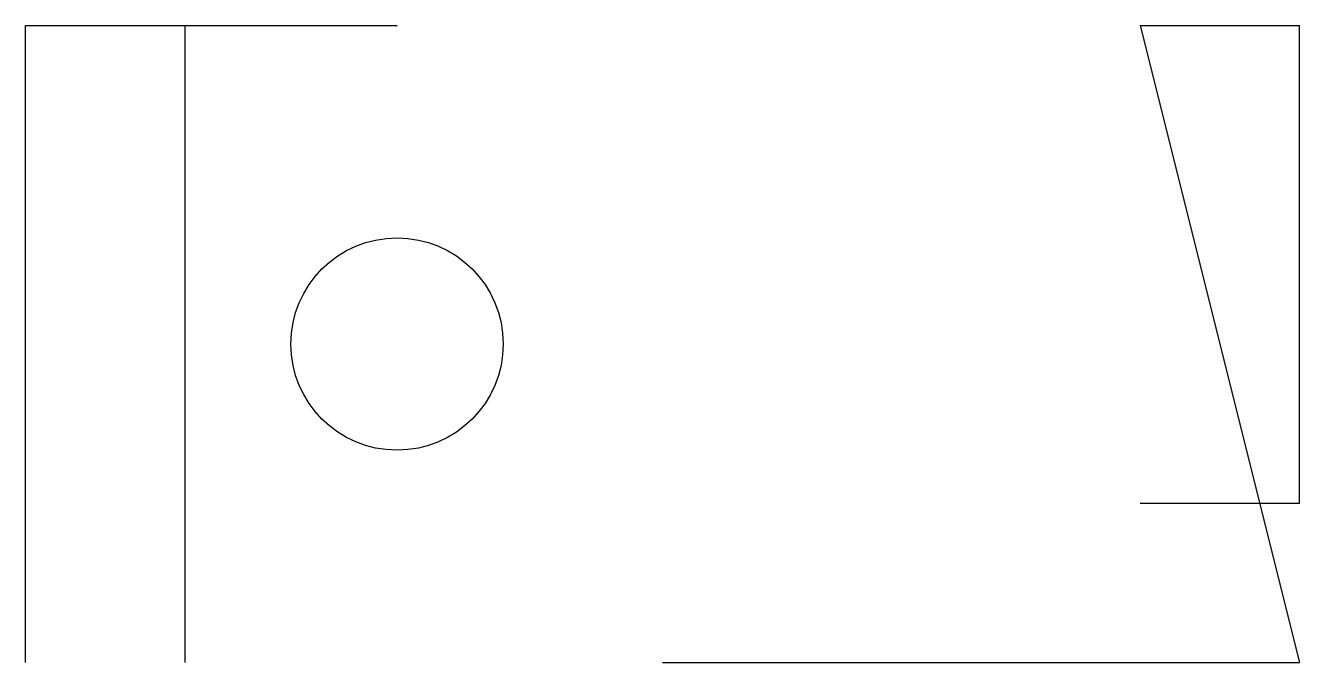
# Model space of a CAD drawing. Header units: inches. Extents: x 5 to 125, y 11 to 71.
import ezdxf

# ---------------------------------------------------------------- set-up
doc = ezdxf.new("R2010")
doc.units = ezdxf.units.IN
doc.header["$MEASUREMENT"] = 0

msp = doc.modelspace()

# ---------------------------------------------------------------- linework, layer by layer
for p, q in [((5.28, 11.38), (5.28, 71.38)), ((5.28, 71.38), (20.28, 71.38)), ((20.28, 71.38), (20.28, 11.38)), ((20.28, 71.38), (40.28, 71.38))]:
    msp.add_line(p, q)
at = {"extrusion": (0, 1, 0)}
msp.add_line((110.28, 71.38, 10), (125.28, 71.38, 10), dxfattribs=at)
msp.add_line((110.28, 71.38, 10), (125.28, 71.38, 10), dxfattribs=at)
at = {"extrusion": (1, 0, 0)}
for p, q in [((110.28, 71.38, 10), (125.28, 11.38, 10)), ((125.28, 26.38, 10), (125.28, 71.38, 10))]:
    msp.add_line(p, q, dxfattribs=at)
at = {"extrusion": (-1, 0, 0)}
msp.add_line((110.28, 26.38, 10), (125.28, 26.38, 10), dxfattribs=at)
msp.add_line((110.28, 26.38, 10), (125.28, 26.38, 10), dxfattribs=at)
at = {"extrusion": (0, -1, 0)}
for p, q in [((65.28, 11.38), (65.28, 11.38, 10)), ((65.28, 11.38, 10), (125.28, 11.38, 10))]:
    msp.add_line(p, q, dxfattribs=at)
at = {"extrusion": (7.89492e-17, -1, 0)}
msp.add_line((110.28, 11.38, 10), (125.28, 11.38, 10), dxfattribs=at)
msp.add_circle((40.28, 41.38), 10)

doc.saveas('drawing.dxf')
